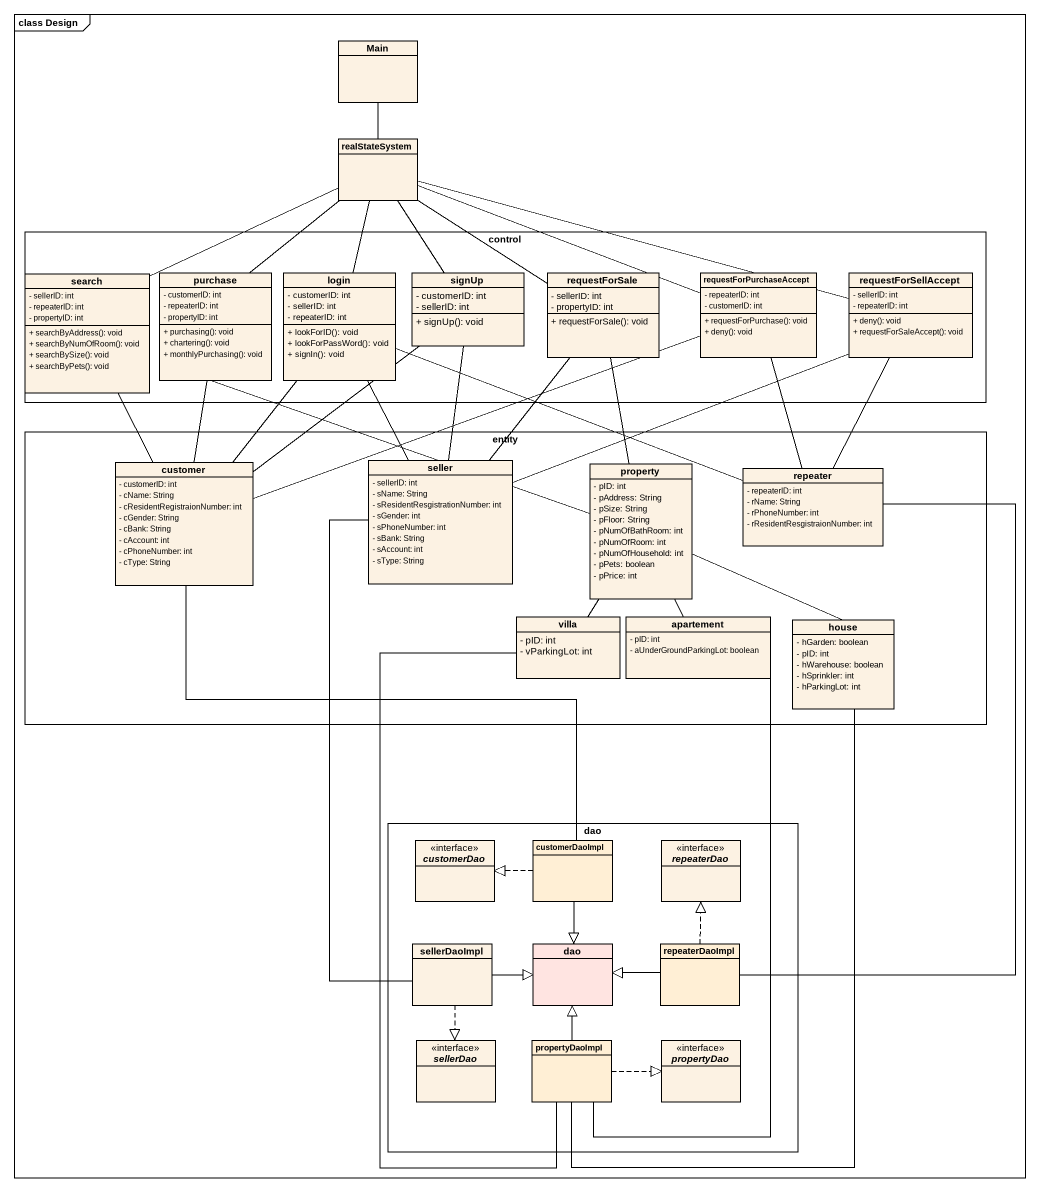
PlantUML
@startuml
mainframe class Design
hide circle
hide empty members
skinparam classAttributeIconSize 0
class Main
class realStateSystem
rectangle "control" as control_ {
  class search {
    - sellerID: int
    - repeaterID: int
    - propertyID: int
    + searchByAddress(): void
    + searchByNumOfRoom(): void
    + searchBySize(): void
    + searchByPets(): void
  }
  class purchase {
    - customerID: int
    - repeaterID: int
    - propertyID: int
    + purchasing(): void
    + chartering(): void
    + monthlyPurchasing(): void
  }
  class login {
    - customerID: int
    - sellerID: int
    - repeaterID: int
    + lookForID(): void
    + lookForPassWord(): void
    + signIn(): void
  }
  class signUp {
    - customerID: int
    - sellerID: int
    + signUp(): void
  }
  class requestForSale {
    - sellerID: int
    - propertyID: int
    + requestForSale(): void
  }
  class requestForPurchaseAccept {
    - repeaterID: int
    - customerID: int
    + requestForPurchase(): void
    + deny(): void
  }
  class requestForSellAccept {
    - sellerID: int
    - repeaterID: int
    + deny(): void
    + requestForSaleAccept(): void
  }
}
rectangle "entity" as entity_ {
  class customer {
    - customerID: int
    - cName: String
    - cResidentRegistraionNumber: int
    - cGender: String
    - cBank: String
    - cAccount: int
    - cPhoneNumber: int
    - cType: String
  }
  class seller {
    - sellerID: int
    - sName: String
    - sResidentResgistrationNumber: int
    - sGender: int
    - sPhoneNumber: int
    - sBank: String
    - sAccount: int
    - sType: String
  }
  class property {
    - pID: int
    - pAddress: String
    - pSize: String
    - pFloor: String
    - pNumOfBathRoom: int
    - pNumOfRoom: int
    - pNumOfHousehold: int
    - pPets: boolean
    - pPrice: int
  }
  class repeater {
    - repeaterID: int
    - rName: String
    - rPhoneNumber: int
    - rResidentResgistraionNumber: int
  }
  class villa {
    - pID: int
    - vParkingLot: int
  }
  class apartement {
    - pID: int
    - aUnderGroundParkingLot: boolean
  }
  class house {
    - hGarden: boolean
    - pID: int
    - hWarehouse: boolean
    - hSprinkler: int
    - hParkingLot: int
  }
}
rectangle dao {
  interface customerDao
  class customerDaoImpl #FFEFD5
  interface repeaterDao
  class sellerDaoImpl
  class "dao" as dao_2 #FFE4E1
  class repeaterDaoImpl #FFEFD5
  interface sellerDao
  class propertyDaoImpl #FFEFD5
  interface propertyDao
}
Main -- realStateSystem
realStateSystem -left- search
realStateSystem -- purchase
realStateSystem -- login
realStateSystem -- requestForSale
realStateSystem -right- requestForPurchaseAccept
realStateSystem -right- requestForSellAccept
search -- customer
purchase -- customer
login -- customer
login -- seller
login -right- repeater
signUp -up- realStateSystem
signUp -- customer
signUp -- seller
requestForSale -- seller
requestForPurchaseAccept -left- customer
requestForPurchaseAccept -- repeater
requestForSellAccept -left- seller
requestForSellAccept -- repeater
customer -- customerDaoImpl
seller -- sellerDaoImpl
property -left- purchase
property -up- requestForSale
property -- villa
property -- apartement
property -- house
repeater -- repeaterDaoImpl
villa -- propertyDaoImpl
apartement -- propertyDaoImpl
house -- propertyDaoImpl
customerDaoImpl .left.|> customerDao
customerDaoImpl --|> dao_2
sellerDaoImpl -right-|> dao_2
sellerDaoImpl ..|> sellerDao
repeaterDaoImpl .up.|> repeaterDao
repeaterDaoImpl -left-|> dao_2
propertyDaoImpl -up-|> dao_2
propertyDaoImpl .right.|> propertyDao
@enduml
